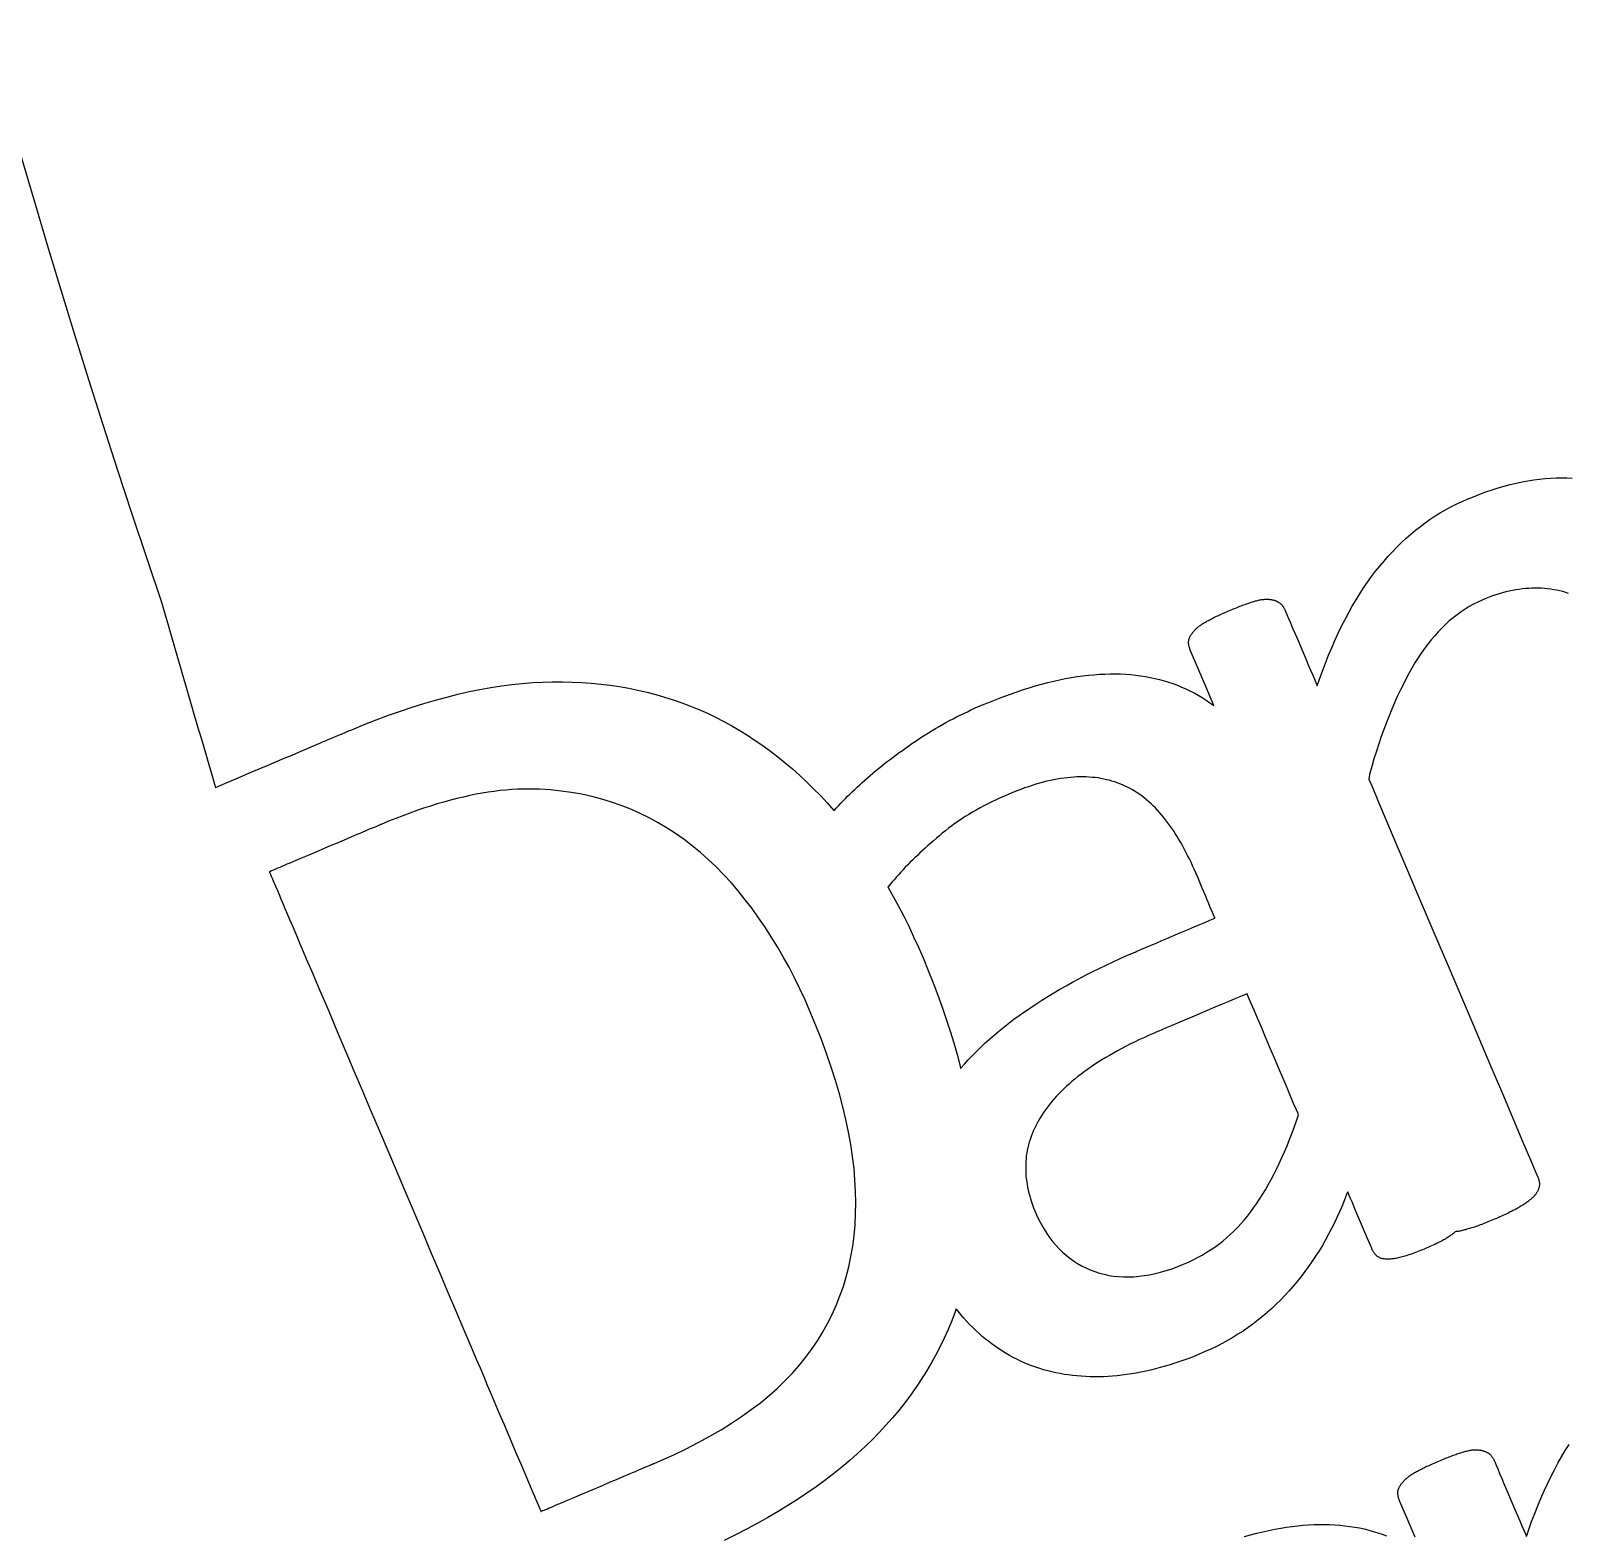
# Model space of a CAD drawing. Header units: millimetres. Extents: x 47 to 159, y 49 to 299.
# Drawn here: x 59.44 to 72.03, y 174.39 to 186.71 of the extents above; entities that cross this region are included whole.
import ezdxf

# ---------------------------------------------------------------- set-up
doc = ezdxf.new("R2010")
doc.units = ezdxf.units.MM

# ---------------------------------------------------------------- blocks, each defined once
blk = doc.blocks.new('angel 01')
blk.add_lwpolyline([(-63.671, 181.523, 0.149374), (-62.149, 133.224, 0.001408), (-61.709, 131.715), (-61.672, 131.731), (-61.609, 131.758), (-61.544, 131.786), (-61.411, 131.842), (-61.277, 131.899), (-61.211, 131.927), (-61.146, 131.954), (-61.083, 131.981), (-61.022, 132.007), (-60.964, 132.032), (-60.908, 132.055), (-60.856, 132.077), (-60.832, 132.088), (-60.809, 132.098), (-60.786, 132.107), (-60.765, 132.116), (-60.745, 132.125), (-60.726, 132.132), (-60.709, 132.14), (-60.693, 132.147), (-60.679, 132.153), (-60.666, 132.158), (-60.654, 132.163), (-60.644, 132.167), (-60.636, 132.171), (-60.63, 132.173), (-60.625, 132.175), (-60.622, 132.177), (-60.622, 132.177), (-60.622, 132.177), (-60.622, 132.177), (-60.621, 132.177), (-60.62, 132.178), (-60.594, 132.188), (-60.493, 132.23), (-60.393, 132.269), (-60.293, 132.306), (-60.195, 132.341), (-60.099, 132.373), (-60.003, 132.403), (-59.909, 132.431), (-59.816, 132.456), (-59.724, 132.479), (-59.633, 132.5), (-59.544, 132.518), (-59.455, 132.534), (-59.368, 132.548), (-59.282, 132.559), (-59.197, 132.568), (-59.114, 132.574), (-59.032, 132.578), (-58.95, 132.581), (-58.869, 132.581), (-58.789, 132.579), (-58.71, 132.576), (-58.632, 132.57), (-58.554, 132.562), (-58.477, 132.553), (-58.401, 132.542), (-58.326, 132.528), (-58.251, 132.513), (-58.178, 132.496), (-58.105, 132.477), (-58.032, 132.456), (-57.961, 132.433), (-57.89, 132.409), (-57.82, 132.382), (-57.751, 132.353), (-57.682, 132.323), (-57.615, 132.29), (-57.548, 132.256), (-57.482, 132.22), (-57.417, 132.182), (-57.353, 132.143), (-57.289, 132.101), (-57.227, 132.058), (-57.165, 132.013), (-57.104, 131.966), (-57.044, 131.918), (-56.985, 131.867), (-56.926, 131.815), (-56.869, 131.761), (-56.812, 131.705), (-56.756, 131.648), (-56.701, 131.588), (-56.647, 131.527), (-56.645, 131.525), (-56.64, 131.53), (-56.623, 131.549), (-56.606, 131.568), (-56.588, 131.586), (-56.57, 131.605), (-56.552, 131.624), (-56.533, 131.643), (-56.514, 131.661), (-56.495, 131.68), (-56.475, 131.699), (-56.455, 131.718), (-56.434, 131.737), (-56.413, 131.756), (-56.392, 131.775), (-56.37, 131.794), (-56.349, 131.813), (-56.326, 131.832), (-56.304, 131.851), (-56.281, 131.87), (-56.257, 131.889), (-56.234, 131.908), (-56.21, 131.927), (-56.186, 131.945), (-56.161, 131.964), (-56.136, 131.982), (-56.111, 132.001), (-56.085, 132.019), (-56.059, 132.038), (-56.033, 132.056), (-56.007, 132.075), (-55.98, 132.093), (-55.952, 132.111), (-55.925, 132.129), (-55.897, 132.147), (-55.87, 132.164), (-55.842, 132.181), (-55.813, 132.198), (-55.785, 132.215), (-55.757, 132.231), (-55.728, 132.247), (-55.699, 132.263), (-55.67, 132.278), (-55.641, 132.293), (-55.612, 132.308), (-55.582, 132.322), (-55.553, 132.336), (-55.523, 132.35), (-55.493, 132.364), (-55.463, 132.377), (-55.428, 132.392), (-55.372, 132.415), (-55.316, 132.437), (-55.262, 132.458), (-55.207, 132.478), (-55.154, 132.497), (-55.101, 132.515), (-55.048, 132.531), (-54.997, 132.547), (-54.946, 132.561), (-54.895, 132.574), (-54.846, 132.586), (-54.797, 132.597), (-54.748, 132.607), (-54.7, 132.616), (-54.653, 132.623), (-54.607, 132.63), (-54.561, 132.635), (-54.516, 132.639), (-54.471, 132.642), (-54.427, 132.644), (-54.383, 132.646), (-54.34, 132.646), (-54.298, 132.645), (-54.256, 132.643), (-54.215, 132.64), (-54.174, 132.635), (-54.134, 132.63), (-54.094, 132.624), (-54.055, 132.617), (-54.017, 132.609), (-53.979, 132.6), (-53.942, 132.589), (-53.905, 132.578), (-53.869, 132.566), (-53.833, 132.552), (-53.798, 132.538), (-53.764, 132.523), (-53.73, 132.506), (-53.696, 132.489), (-53.663, 132.47), (-53.63, 132.451), (-53.598, 132.431), (-53.566, 132.409), (-53.535, 132.387), (-53.601, 132.542), (-53.674, 132.714), (-53.717, 132.815), (-53.727, 132.839), (-53.729, 132.844), (-53.73, 132.849), (-53.732, 132.853), (-53.734, 132.858), (-53.735, 132.862), (-53.736, 132.867), (-53.737, 132.871), (-53.738, 132.875), (-53.739, 132.88), (-53.74, 132.884), (-53.74, 132.888), (-53.741, 132.892), (-53.741, 132.896), (-53.741, 132.9), (-53.741, 132.905), (-53.741, 132.909), (-53.741, 132.913), (-53.74, 132.917), (-53.74, 132.921), (-53.739, 132.925), (-53.738, 132.929), (-53.737, 132.933), (-53.735, 132.937), (-53.734, 132.941), (-53.732, 132.946), (-53.73, 132.95), (-53.728, 132.954), (-53.725, 132.959), (-53.722, 132.963), (-53.719, 132.968), (-53.716, 132.973), (-53.713, 132.977), (-53.709, 132.982), (-53.706, 132.987), (-53.702, 132.991), (-53.698, 132.996), (-53.693, 133.001), (-53.689, 133.006), (-53.684, 133.011), (-53.679, 133.016), (-53.674, 133.02), (-53.668, 133.025), (-53.663, 133.03), (-53.657, 133.034), (-53.651, 133.039), (-53.645, 133.043), (-53.638, 133.048), (-53.632, 133.052), (-53.625, 133.057), (-53.618, 133.061), (-53.611, 133.066), (-53.603, 133.07), (-53.595, 133.074), (-53.588, 133.079), (-53.579, 133.083), (-53.571, 133.088), (-53.562, 133.092), (-53.553, 133.097), (-53.543, 133.102), (-53.534, 133.107), (-53.524, 133.112), (-53.513, 133.117), (-53.502, 133.122), (-53.491, 133.127), (-53.48, 133.132), (-53.468, 133.137), (-53.456, 133.143), (-53.444, 133.148), (-53.431, 133.153), (-53.419, 133.159), (-53.405, 133.165), (-53.392, 133.17), (-53.38, 133.175), (-53.368, 133.18), (-53.356, 133.185), (-53.344, 133.19), (-53.332, 133.195), (-53.321, 133.199), (-53.31, 133.203), (-53.299, 133.208), (-53.288, 133.212), (-53.278, 133.215), (-53.267, 133.219), (-53.257, 133.223), (-53.247, 133.226), (-53.238, 133.229), (-53.228, 133.232), (-53.219, 133.235), (-53.21, 133.238), (-53.202, 133.241), (-53.193, 133.243), (-53.185, 133.245), (-53.177, 133.247), (-53.168, 133.249), (-53.161, 133.251), (-53.153, 133.252), (-53.145, 133.254), (-53.138, 133.255), (-53.131, 133.256), (-53.124, 133.256), (-53.117, 133.257), (-53.11, 133.257), (-53.104, 133.257), (-53.097, 133.257), (-53.091, 133.257), (-53.085, 133.257), (-53.079, 133.256), (-53.074, 133.255), (-53.068, 133.254), (-53.063, 133.254), (-53.057, 133.253), (-53.052, 133.252), (-53.047, 133.25), (-53.042, 133.249), (-53.038, 133.248), (-53.033, 133.246), (-53.029, 133.245), (-53.024, 133.243), (-53.02, 133.241), (-53.016, 133.239), (-53.012, 133.237), (-53.008, 133.235), (-53.005, 133.233), (-53.001, 133.231), (-52.998, 133.228), (-52.994, 133.226), (-52.991, 133.223), (-52.988, 133.221), (-52.985, 133.218), (-52.982, 133.215), (-52.979, 133.212), (-52.976, 133.208), (-52.973, 133.205), (-52.971, 133.202), (-52.968, 133.198), (-52.965, 133.194), (-52.963, 133.19), (-52.961, 133.186), (-52.958, 133.182), (-52.956, 133.178), (-52.954, 133.173), (-52.952, 133.169), (-52.95, 133.165), (-52.945, 133.152), (-52.936, 133.131), (-52.923, 133.1), (-52.907, 133.063), (-52.889, 133.021), (-52.869, 132.974), (-52.848, 132.924), (-52.826, 132.872), (-52.804, 132.82), (-52.782, 132.769), (-52.761, 132.72), (-52.742, 132.675), (-52.725, 132.635), (-52.711, 132.601), (-52.699, 132.574), (-52.692, 132.556), (-52.688, 132.548), (-52.669, 132.603), (-52.645, 132.669), (-52.621, 132.734), (-52.595, 132.798), (-52.569, 132.86), (-52.543, 132.92), (-52.516, 132.979), (-52.488, 133.036), (-52.459, 133.092), (-52.43, 133.147), (-52.401, 133.2), (-52.37, 133.252), (-52.339, 133.302), (-52.308, 133.35), (-52.276, 133.397), (-52.243, 133.443), (-52.21, 133.487), (-52.176, 133.529), (-52.141, 133.57), (-52.106, 133.61), (-52.07, 133.649), (-52.034, 133.686), (-51.997, 133.722), (-51.96, 133.757), (-51.921, 133.791), (-51.883, 133.823), (-51.843, 133.854), (-51.803, 133.884), (-51.763, 133.912), (-51.722, 133.939), (-51.68, 133.965), (-51.638, 133.99), (-51.595, 134.013), (-51.551, 134.035), (-51.507, 134.056), (-51.461, 134.076), (-51.409, 134.097), (-51.357, 134.117), (-51.306, 134.136), (-51.255, 134.153), (-51.205, 134.169), (-51.156, 134.183), (-51.107, 134.196), (-51.058, 134.208), (-51.01, 134.218), (-50.962, 134.227), (-50.915, 134.234), (-50.868, 134.241), (-50.822, 134.245), (-50.777, 134.249), (-50.732, 134.25), (-50.687, 134.251), (-50.643, 134.25), (-50.599, 134.248)], format="xyb")
for points in [[(-53.284, 125.58), (-53.233, 125.594), (-53.182, 125.607), (-53.133, 125.619), (-53.084, 125.63), (-53.035, 125.64), (-52.987, 125.649), (-52.94, 125.656), (-52.894, 125.663), (-52.848, 125.668), (-52.803, 125.672), (-52.758, 125.675), (-52.714, 125.677), (-52.67, 125.678), (-52.627, 125.678), (-52.585, 125.677), (-52.543, 125.675), (-52.502, 125.672), (-52.461, 125.668), (-52.421, 125.663), (-52.381, 125.657), (-52.342, 125.65), (-52.304, 125.642), (-52.266, 125.632), (-52.229, 125.622), (-52.192, 125.611), (-52.156, 125.599), (-52.12, 125.585)], [(-51.887, 125.575), (-51.96, 125.747), (-52.003, 125.848), (-52.014, 125.872), (-52.015, 125.877), (-52.017, 125.881), (-52.019, 125.886), (-52.02, 125.891), (-52.022, 125.895), (-52.023, 125.899), (-52.024, 125.904), (-52.025, 125.908), (-52.026, 125.912), (-52.026, 125.917), (-52.027, 125.921), (-52.027, 125.925), (-52.028, 125.929), (-52.028, 125.933), (-52.028, 125.938), (-52.028, 125.942), (-52.027, 125.946), (-52.027, 125.949), (-52.026, 125.953), (-52.026, 125.958), (-52.025, 125.962), (-52.023, 125.966), (-52.022, 125.97), (-52.02, 125.974), (-52.019, 125.979), (-52.017, 125.983), (-52.014, 125.987), (-52.012, 125.992), (-52.009, 125.996), (-52.006, 126.001), (-52.003, 126.006), (-52, 126.01), (-51.996, 126.015), (-51.992, 126.02), (-51.988, 126.024), (-51.984, 126.029), (-51.98, 126.034), (-51.975, 126.039), (-51.971, 126.044), (-51.966, 126.049), (-51.961, 126.053), (-51.955, 126.058), (-51.95, 126.063), (-51.944, 126.067), (-51.938, 126.072), (-51.932, 126.076), (-51.925, 126.081), (-51.918, 126.085), (-51.912, 126.09), (-51.905, 126.094), (-51.897, 126.099), (-51.89, 126.103), (-51.882, 126.107), (-51.874, 126.112), (-51.866, 126.116), (-51.858, 126.121), (-51.849, 126.125), (-51.84, 126.13), (-51.83, 126.135), (-51.82, 126.14), (-51.81, 126.145), (-51.8, 126.15), (-51.789, 126.155), (-51.778, 126.16), (-51.767, 126.165), (-51.755, 126.17), (-51.743, 126.175), (-51.731, 126.181), (-51.718, 126.186), (-51.705, 126.192), (-51.692, 126.198), (-51.679, 126.203), (-51.667, 126.208), (-51.654, 126.213), (-51.642, 126.218), (-51.631, 126.223), (-51.619, 126.228), (-51.608, 126.232), (-51.596, 126.236), (-51.585, 126.241), (-51.575, 126.245), (-51.564, 126.248), (-51.554, 126.252), (-51.544, 126.256), (-51.534, 126.259), (-51.524, 126.262), (-51.515, 126.265), (-51.506, 126.268), (-51.497, 126.271), (-51.488, 126.274), (-51.48, 126.276), (-51.471, 126.278), (-51.463, 126.28), (-51.455, 126.282), (-51.447, 126.284), (-51.44, 126.285), (-51.432, 126.287), (-51.425, 126.288), (-51.418, 126.289), (-51.41, 126.289), (-51.404, 126.29), (-51.397, 126.29), (-51.39, 126.29), (-51.384, 126.29), (-51.378, 126.29), (-51.372, 126.29), (-51.366, 126.289), (-51.36, 126.288), (-51.355, 126.287), (-51.349, 126.287), (-51.344, 126.286), (-51.339, 126.284), (-51.334, 126.283), (-51.329, 126.282), (-51.324, 126.281), (-51.32, 126.279), (-51.315, 126.277), (-51.311, 126.276), (-51.307, 126.274), (-51.303, 126.272), (-51.299, 126.27), (-51.295, 126.268), (-51.291, 126.266), (-51.288, 126.264), (-51.284, 126.261), (-51.281, 126.259), (-51.278, 126.256), (-51.275, 126.254), (-51.271, 126.251), (-51.268, 126.248), (-51.266, 126.245), (-51.263, 126.241), (-51.26, 126.238), (-51.257, 126.234), (-51.255, 126.231), (-51.252, 126.227), (-51.25, 126.223), (-51.247, 126.219), (-51.245, 126.215), (-51.243, 126.211), (-51.241, 126.206), (-51.239, 126.202), (-51.237, 126.198), (-51.232, 126.185), (-51.222, 126.164), (-51.21, 126.133), (-51.194, 126.096), (-51.176, 126.054), (-51.156, 126.007), (-51.135, 125.957), (-51.113, 125.905), (-51.091, 125.853), (-51.069, 125.802), (-51.048, 125.753), (-51.029, 125.708), (-51.012, 125.668), (-50.997, 125.633), (-50.986, 125.607), (-50.978, 125.589)], [(-50.975, 125.581), (-50.956, 125.636), (-50.932, 125.702), (-50.907, 125.767), (-50.882, 125.83), (-50.856, 125.892), (-50.829, 125.953), (-50.802, 126.012), (-50.774, 126.069), (-50.746, 126.125), (-50.717, 126.18), (-50.687, 126.233), (-50.657, 126.284), (-50.626, 126.334)], [(-50.629, 133.305), (-50.653, 133.312), (-50.677, 133.319), (-50.701, 133.325), (-50.726, 133.331), (-50.751, 133.335), (-50.776, 133.339), (-50.801, 133.342), (-50.826, 133.345), (-50.852, 133.347), (-50.878, 133.348), (-50.904, 133.348), (-50.93, 133.347), (-50.956, 133.346), (-50.982, 133.344), (-51.009, 133.342), (-51.035, 133.338), (-51.062, 133.334), (-51.089, 133.329), (-51.116, 133.323), (-51.143, 133.317), (-51.17, 133.31), (-51.197, 133.302), (-51.225, 133.293), (-51.253, 133.284), (-51.28, 133.274), (-51.308, 133.263), (-51.338, 133.25), (-51.374, 133.234), (-51.409, 133.216), (-51.443, 133.197), (-51.477, 133.176), (-51.51, 133.154), (-51.543, 133.13), (-51.575, 133.105), (-51.607, 133.079), (-51.638, 133.051), (-51.668, 133.021), (-51.697, 132.991), (-51.726, 132.958), (-51.755, 132.925), (-51.783, 132.89), (-51.81, 132.853), (-51.836, 132.815), (-51.862, 132.776), (-51.888, 132.735), (-51.913, 132.692), (-51.937, 132.649), (-51.961, 132.603), (-51.985, 132.557), (-52.009, 132.509), (-52.032, 132.459), (-52.055, 132.409), (-52.077, 132.356), (-52.099, 132.303), (-52.12, 132.247), (-52.142, 132.191), (-52.163, 132.133), (-52.183, 132.073), (-52.203, 132.013), (-52.223, 131.95), (-52.242, 131.887), (-52.261, 131.822), (-52.265, 131.783), (-52.239, 131.722), (-52.192, 131.609), (-52.125, 131.453), (-52.043, 131.26), (-51.948, 131.036), (-51.844, 130.789), (-51.732, 130.526), (-51.616, 130.254), (-51.499, 129.979), (-51.385, 129.708), (-51.275, 129.449), (-51.172, 129.208), (-51.081, 128.993), (-51.003, 128.81), (-50.942, 128.665), (-50.9, 128.567), (-50.881, 128.522), (-50.879, 128.517), (-50.877, 128.512), (-50.875, 128.507), (-50.874, 128.503), (-50.873, 128.498), (-50.872, 128.494), (-50.871, 128.489), (-50.87, 128.485), (-50.869, 128.48), (-50.869, 128.476), (-50.869, 128.471), (-50.868, 128.467), (-50.868, 128.463), (-50.869, 128.458), (-50.869, 128.454), (-50.87, 128.45), (-50.87, 128.446), (-50.871, 128.441), (-50.872, 128.437), (-50.873, 128.433), (-50.875, 128.429), (-50.876, 128.424), (-50.878, 128.42), (-50.88, 128.416), (-50.882, 128.411), (-50.885, 128.407), (-50.887, 128.403), (-50.89, 128.398), (-50.893, 128.394), (-50.896, 128.389), (-50.899, 128.385), (-50.903, 128.38), (-50.906, 128.376), (-50.91, 128.371), (-50.914, 128.367), (-50.918, 128.362), (-50.923, 128.358), (-50.927, 128.353), (-50.932, 128.349), (-50.937, 128.344), (-50.943, 128.339), (-50.949, 128.334), (-50.954, 128.33), (-50.961, 128.325), (-50.967, 128.32), (-50.974, 128.315), (-50.981, 128.31), (-50.988, 128.305), (-50.996, 128.3), (-51.003, 128.295), (-51.011, 128.29), (-51.02, 128.285), (-51.028, 128.28), (-51.037, 128.275), (-51.046, 128.27), (-51.055, 128.265), (-51.065, 128.259), (-51.075, 128.254), (-51.086, 128.249), (-51.096, 128.243), (-51.107, 128.238), (-51.119, 128.232), (-51.13, 128.226), (-51.142, 128.221), (-51.155, 128.215), (-51.167, 128.209), (-51.18, 128.203), (-51.193, 128.197), (-51.207, 128.191), (-51.221, 128.185), (-51.235, 128.179), (-51.249, 128.173), (-51.263, 128.167), (-51.277, 128.162), (-51.29, 128.156), (-51.303, 128.151), (-51.316, 128.146), (-51.329, 128.141), (-51.341, 128.136), (-51.353, 128.132), (-51.365, 128.127), (-51.377, 128.123), (-51.388, 128.119), (-51.399, 128.115), (-51.41, 128.111), (-51.421, 128.108), (-51.432, 128.105), (-51.442, 128.102), (-51.452, 128.099), (-51.462, 128.096), (-51.472, 128.093), (-51.481, 128.091), (-51.49, 128.088), (-51.499, 128.086), (-51.508, 128.084), (-51.517, 128.082), (-51.525, 128.081), (-51.534, 128.079), (-51.542, 128.078), (-51.55, 128.077), (-51.557, 128.076), (-51.56, 128.073), (-51.566, 128.068), (-51.572, 128.063), (-51.579, 128.057), (-51.586, 128.052), (-51.593, 128.047), (-51.6, 128.042), (-51.608, 128.036), (-51.616, 128.031), (-51.625, 128.026), (-51.634, 128.02), (-51.644, 128.014), (-51.654, 128.009), (-51.665, 128.003), (-51.676, 127.997), (-51.688, 127.991), (-51.7, 127.985), (-51.712, 127.979), (-51.725, 127.973), (-51.738, 127.967), (-51.752, 127.96), (-51.767, 127.954), (-51.781, 127.947), (-51.797, 127.941), (-51.812, 127.934), (-51.827, 127.928), (-51.842, 127.922), (-51.856, 127.916), (-51.87, 127.911), (-51.883, 127.906), (-51.897, 127.901), (-51.91, 127.896), (-51.923, 127.891), (-51.935, 127.887), (-51.947, 127.883), (-51.959, 127.879), (-51.971, 127.876), (-51.982, 127.873), (-51.993, 127.87), (-52.003, 127.867), (-52.014, 127.864), (-52.024, 127.862), (-52.033, 127.86), (-52.043, 127.858), (-52.052, 127.856), (-52.061, 127.855), (-52.07, 127.854), (-52.079, 127.853), (-52.087, 127.852), (-52.095, 127.852), (-52.103, 127.851), (-52.111, 127.851), (-52.118, 127.851), (-52.125, 127.852), (-52.132, 127.852), (-52.139, 127.853), (-52.145, 127.854), (-52.151, 127.855), (-52.157, 127.856), (-52.163, 127.858), (-52.169, 127.86), (-52.174, 127.862), (-52.179, 127.865), (-52.184, 127.867), (-52.189, 127.87), (-52.194, 127.874), (-52.199, 127.877), (-52.203, 127.881), (-52.208, 127.885), (-52.212, 127.89), (-52.216, 127.895), (-52.22, 127.9), (-52.224, 127.905), (-52.227, 127.911), (-52.231, 127.917), (-52.234, 127.923), (-52.237, 127.93), (-52.24, 127.937), (-52.242, 127.941), (-52.247, 127.953), (-52.255, 127.972), (-52.266, 127.997), (-52.278, 128.026), (-52.293, 128.06), (-52.308, 128.096), (-52.324, 128.135), (-52.341, 128.174), (-52.358, 128.213), (-52.374, 128.251), (-52.389, 128.287), (-52.403, 128.32), (-52.415, 128.349), (-52.426, 128.373), (-52.433, 128.391), (-52.438, 128.402), (-52.442, 128.396), (-52.461, 128.345), (-52.482, 128.295), (-52.503, 128.246), (-52.525, 128.197), (-52.547, 128.149), (-52.571, 128.102), (-52.595, 128.055), (-52.62, 128.01), (-52.646, 127.964), (-52.673, 127.92), (-52.701, 127.877), (-52.73, 127.834), (-52.759, 127.792), (-52.789, 127.75), (-52.82, 127.709), (-52.852, 127.669), (-52.885, 127.63), (-52.918, 127.592), (-52.952, 127.554), (-52.987, 127.518), (-53.023, 127.482), (-53.06, 127.448), (-53.097, 127.414), (-53.135, 127.382), (-53.174, 127.351), (-53.214, 127.32), (-53.254, 127.291), (-53.295, 127.263), (-53.337, 127.236), (-53.38, 127.209), (-53.423, 127.184), (-53.467, 127.16), (-53.512, 127.137), (-53.558, 127.115), (-53.605, 127.094), (-53.649, 127.075), (-53.69, 127.058), (-53.731, 127.042), (-53.772, 127.027), (-53.813, 127.012), (-53.853, 126.999), (-53.893, 126.986), (-53.934, 126.974), (-53.974, 126.963), (-54.013, 126.952), (-54.053, 126.943), (-54.092, 126.934), (-54.132, 126.926), (-54.171, 126.918), (-54.209, 126.912), (-54.248, 126.906), (-54.287, 126.901), (-54.325, 126.897), (-54.363, 126.894), (-54.401, 126.891), (-54.438, 126.889), (-54.475, 126.888), (-54.512, 126.888), (-54.548, 126.889), (-54.584, 126.89), (-54.62, 126.892), (-54.656, 126.895), (-54.691, 126.899), (-54.726, 126.903), (-54.76, 126.908), (-54.794, 126.914), (-54.828, 126.921), (-54.862, 126.929), (-54.895, 126.937), (-54.928, 126.946), (-54.96, 126.956), (-54.992, 126.967), (-55.024, 126.978), (-55.056, 126.99), (-55.087, 127.003), (-55.117, 127.017), (-55.148, 127.032), (-55.178, 127.047), (-55.207, 127.063), (-55.236, 127.08), (-55.265, 127.097), (-55.294, 127.116), (-55.322, 127.135), (-55.35, 127.155), (-55.377, 127.176), (-55.404, 127.197), (-55.431, 127.219), (-55.457, 127.242), (-55.483, 127.266), (-55.509, 127.291), (-55.534, 127.316), (-55.558, 127.342), (-55.582, 127.369), (-55.605, 127.397), (-55.628, 127.425), (-55.644, 127.446), (-55.653, 127.419), (-55.681, 127.347), (-55.71, 127.275), (-55.742, 127.205), (-55.776, 127.136), (-55.811, 127.067), (-55.849, 126.999), (-55.888, 126.933), (-55.93, 126.867), (-55.973, 126.802), (-56.019, 126.738), (-56.066, 126.675), (-56.115, 126.613), (-56.167, 126.551), (-56.22, 126.491), (-56.275, 126.432), (-56.332, 126.373), (-56.392, 126.315), (-56.453, 126.259), (-56.516, 126.203), (-56.582, 126.148), (-56.649, 126.094), (-56.719, 126.04), (-56.792, 125.987), (-56.866, 125.935), (-56.943, 125.884), (-57.022, 125.834), (-57.103, 125.784), (-57.187, 125.735), (-57.273, 125.687), (-57.361, 125.639), (-57.451, 125.593), (-57.544, 125.547)]]:
    blk.add_lwpolyline(points)
for points in [[(-56.842, 129.882), (-56.882, 129.975), (-56.924, 130.066), (-56.968, 130.155), (-57.013, 130.242), (-57.06, 130.327), (-57.108, 130.41), (-57.158, 130.492), (-57.209, 130.571), (-57.262, 130.648), (-57.316, 130.723), (-57.372, 130.796), (-57.43, 130.868), (-57.488, 130.936), (-57.549, 131.002), (-57.611, 131.065), (-57.674, 131.125), (-57.739, 131.182), (-57.805, 131.237), (-57.872, 131.288), (-57.942, 131.337), (-58.012, 131.383), (-58.084, 131.426), (-58.158, 131.466), (-58.233, 131.503), (-58.309, 131.537), (-58.387, 131.568), (-58.466, 131.596), (-58.546, 131.62), (-58.628, 131.641), (-58.711, 131.66), (-58.795, 131.674), (-58.88, 131.686), (-58.967, 131.695), (-59.055, 131.7), (-59.145, 131.702), (-59.19, 131.702), (-59.236, 131.7), (-59.283, 131.698), (-59.331, 131.694), (-59.379, 131.689), (-59.427, 131.683), (-59.477, 131.676), (-59.527, 131.668), (-59.577, 131.659), (-59.628, 131.649), (-59.68, 131.637), (-59.733, 131.625), (-59.786, 131.611), (-59.84, 131.596), (-59.894, 131.58), (-59.949, 131.563), (-60.005, 131.545), (-60.061, 131.526), (-60.118, 131.506), (-60.176, 131.484), (-60.234, 131.462), (-60.293, 131.438), (-60.352, 131.413), (-60.356, 131.412), (-60.358, 131.411), (-60.358, 131.411), (-60.358, 131.411), (-60.359, 131.411), (-60.362, 131.409), (-60.367, 131.407), (-60.375, 131.403), (-60.385, 131.399), (-60.397, 131.394), (-60.411, 131.388), (-60.426, 131.382), (-60.443, 131.375), (-60.462, 131.367), (-60.483, 131.358), (-60.504, 131.349), (-60.527, 131.339), (-60.551, 131.329), (-60.602, 131.307), (-60.656, 131.284), (-60.712, 131.26), (-60.77, 131.236), (-60.887, 131.186), (-60.945, 131.162), (-61, 131.138), (-61.053, 131.116), (-61.101, 131.095), (-61.124, 131.086), (-61.146, 131.077), (-61.166, 131.068), (-61.184, 131.06), (-61.201, 131.053), (-61.217, 131.046), (-61.23, 131.041), (-61.242, 131.036), (-61.252, 131.031), (-61.259, 131.028), (-61.265, 131.026), (-61.268, 131.025), (-61.268, 131.024), (-61.266, 131.02), (-61.263, 131.013), (-61.259, 131.002), (-61.253, 130.988), (-61.246, 130.971), (-61.237, 130.95), (-61.227, 130.927), (-61.216, 130.9), (-61.203, 130.87), (-61.189, 130.838), (-61.174, 130.803), (-61.158, 130.765), (-61.141, 130.724), (-61.122, 130.681), (-61.103, 130.635), (-61.083, 130.587), (-61.061, 130.536), (-61.039, 130.483), (-61.015, 130.428), (-60.991, 130.371), (-60.966, 130.312), (-60.94, 130.251), (-60.913, 130.188), (-60.886, 130.124), (-60.858, 130.057), (-60.829, 129.989), (-60.799, 129.92), (-60.769, 129.849), (-60.738, 129.776), (-60.707, 129.702), (-60.675, 129.627), (-60.643, 129.551), (-60.577, 129.395), (-60.509, 129.236), (-60.44, 129.073), (-60.37, 128.909), (-60.299, 128.742), (-60.156, 128.405), (-60.013, 128.068), (-59.943, 127.901), (-59.872, 127.736), (-59.804, 127.574), (-59.736, 127.414), (-59.67, 127.259), (-59.637, 127.182), (-59.606, 127.107), (-59.574, 127.033), (-59.543, 126.961), (-59.513, 126.89), (-59.484, 126.82), (-59.455, 126.752), (-59.427, 126.686), (-59.399, 126.621), (-59.373, 126.558), (-59.347, 126.497), (-59.322, 126.438), (-59.297, 126.381), (-59.274, 126.326), (-59.252, 126.273), (-59.23, 126.223), (-59.21, 126.175), (-59.19, 126.129), (-59.172, 126.086), (-59.155, 126.045), (-59.139, 126.007), (-59.124, 125.972), (-59.11, 125.939), (-59.097, 125.91), (-59.086, 125.883), (-59.076, 125.859), (-59.067, 125.839), (-59.06, 125.821), (-59.054, 125.807), (-59.049, 125.797), (-59.046, 125.789), (-59.045, 125.786), (-59.044, 125.785), (-59.041, 125.787), (-59.035, 125.789), (-59.028, 125.792), (-59.018, 125.796), (-59.006, 125.801), (-58.992, 125.807), (-58.977, 125.814), (-58.959, 125.821), (-58.941, 125.829), (-58.92, 125.838), (-58.898, 125.847), (-58.875, 125.857), (-58.826, 125.878), (-58.773, 125.9), (-58.717, 125.924), (-58.659, 125.949), (-58.541, 125.999), (-58.482, 126.024), (-58.425, 126.048), (-58.37, 126.071), (-58.319, 126.093), (-58.295, 126.103), (-58.271, 126.113), (-58.25, 126.123), (-58.229, 126.131), (-58.21, 126.139), (-58.193, 126.147), (-58.177, 126.153), (-58.163, 126.159), (-58.151, 126.164), (-58.141, 126.169), (-58.133, 126.172), (-58.128, 126.174), (-58.124, 126.176), (-58.124, 126.176), (-58.124, 126.176), (-58.124, 126.176), (-58.122, 126.177), (-58.118, 126.178), (-58.064, 126.202), (-57.957, 126.25), (-57.854, 126.299), (-57.756, 126.35), (-57.661, 126.401), (-57.57, 126.454), (-57.484, 126.508), (-57.401, 126.563), (-57.322, 126.619), (-57.248, 126.676), (-57.177, 126.734), (-57.11, 126.793), (-57.048, 126.854), (-56.988, 126.916), (-56.931, 126.98), (-56.878, 127.046), (-56.828, 127.113), (-56.781, 127.182), (-56.738, 127.252), (-56.697, 127.324), (-56.66, 127.398), (-56.626, 127.473), (-56.596, 127.55), (-56.568, 127.628), (-56.544, 127.708), (-56.523, 127.79), (-56.506, 127.873), (-56.491, 127.958), (-56.48, 128.044), (-56.472, 128.132), (-56.468, 128.222), (-56.466, 128.313), (-56.468, 128.405), (-56.473, 128.5), (-56.481, 128.595), (-56.493, 128.693), (-56.508, 128.792), (-56.526, 128.893), (-56.548, 128.996), (-56.573, 129.1), (-56.601, 129.207), (-56.633, 129.315), (-56.668, 129.425), (-56.706, 129.536), (-56.748, 129.65), (-56.793, 129.765), (-56.842, 129.882)], [(-56.204, 130.9), (-56.16, 130.822), (-56.117, 130.743), (-56.074, 130.661), (-56.033, 130.578), (-55.993, 130.493), (-55.954, 130.407), (-55.915, 130.319), (-55.873, 130.217), (-55.833, 130.115), (-55.795, 130.015), (-55.759, 129.916), (-55.725, 129.817), (-55.694, 129.72), (-55.664, 129.623), (-55.637, 129.527), (-55.612, 129.432), (-55.608, 129.414), (-55.607, 129.415), (-55.577, 129.45), (-55.545, 129.484), (-55.513, 129.518), (-55.479, 129.552), (-55.445, 129.586), (-55.409, 129.62), (-55.372, 129.653), (-55.334, 129.686), (-55.295, 129.719), (-55.255, 129.751), (-55.213, 129.784), (-55.171, 129.816), (-55.128, 129.848), (-55.083, 129.879), (-55.037, 129.91), (-54.991, 129.941), (-54.944, 129.972), (-54.895, 130.002), (-54.846, 130.032), (-54.796, 130.062), (-54.744, 130.091), (-54.692, 130.12), (-54.639, 130.149), (-54.585, 130.177), (-54.53, 130.205), (-54.474, 130.233), (-54.417, 130.261), (-54.36, 130.288), (-54.301, 130.315), (-54.241, 130.341), (-54.18, 130.367), (-54.166, 130.373), (-54.151, 130.38), (-54.127, 130.39), (-54.094, 130.404), (-54.054, 130.421), (-54.008, 130.44), (-53.959, 130.461), (-53.906, 130.484), (-53.852, 130.507), (-53.798, 130.53), (-53.745, 130.552), (-53.695, 130.573), (-53.649, 130.593), (-53.608, 130.61), (-53.574, 130.625), (-53.548, 130.636), (-53.531, 130.643), (-53.525, 130.645), (-53.527, 130.649), (-53.531, 130.658), (-53.537, 130.673), (-53.545, 130.692), (-53.555, 130.715), (-53.566, 130.741), (-53.578, 130.77), (-53.591, 130.8), (-53.604, 130.83), (-53.616, 130.861), (-53.629, 130.89), (-53.641, 130.918), (-53.652, 130.944), (-53.661, 130.966), (-53.669, 130.985), (-53.675, 130.999), (-53.679, 131.007), (-53.682, 131.015), (-53.695, 131.045), (-53.708, 131.074), (-53.721, 131.103), (-53.735, 131.131), (-53.749, 131.159), (-53.763, 131.186), (-53.777, 131.213), (-53.791, 131.239), (-53.806, 131.265), (-53.821, 131.29), (-53.836, 131.314), (-53.851, 131.338), (-53.866, 131.362), (-53.882, 131.385), (-53.897, 131.407), (-53.913, 131.429), (-53.929, 131.45), (-53.946, 131.471), (-53.962, 131.491), (-53.979, 131.51), (-53.996, 131.529), (-54.013, 131.547), (-54.031, 131.565), (-54.049, 131.582), (-54.067, 131.598), (-54.085, 131.614), (-54.104, 131.629), (-54.122, 131.643), (-54.141, 131.657), (-54.161, 131.67), (-54.18, 131.683), (-54.2, 131.695), (-54.22, 131.706), (-54.241, 131.717), (-54.261, 131.727), (-54.282, 131.736), (-54.303, 131.745), (-54.325, 131.753), (-54.346, 131.761), (-54.369, 131.767), (-54.391, 131.774), (-54.414, 131.779), (-54.436, 131.784), (-54.46, 131.789), (-54.483, 131.793), (-54.507, 131.796), (-54.531, 131.798), (-54.555, 131.8), (-54.58, 131.801), (-54.605, 131.802), (-54.63, 131.802), (-54.656, 131.801), (-54.682, 131.8), (-54.708, 131.798), (-54.734, 131.795), (-54.761, 131.792), (-54.789, 131.788), (-54.817, 131.784), (-54.845, 131.778), (-54.873, 131.772), (-54.902, 131.766), (-54.932, 131.758), (-54.961, 131.75), (-54.992, 131.741), (-55.022, 131.732), (-55.053, 131.721), (-55.085, 131.711), (-55.116, 131.699), (-55.149, 131.687), (-55.181, 131.674), (-55.214, 131.66), (-55.249, 131.645), (-55.284, 131.629), (-55.318, 131.614), (-55.352, 131.598), (-55.385, 131.581), (-55.417, 131.564), (-55.449, 131.547), (-55.48, 131.53), (-55.51, 131.512), (-55.54, 131.495), (-55.57, 131.476), (-55.598, 131.458), (-55.626, 131.439), (-55.654, 131.42), (-55.681, 131.4), (-55.707, 131.381), (-55.733, 131.361), (-55.758, 131.341), (-55.782, 131.32), (-55.806, 131.3), (-55.83, 131.279), (-55.853, 131.259), (-55.876, 131.239), (-55.898, 131.219), (-55.92, 131.199), (-55.941, 131.179), (-55.962, 131.159), (-55.983, 131.139), (-56.003, 131.119), (-56.023, 131.1), (-56.042, 131.08), (-56.061, 131.061), (-56.079, 131.041), (-56.097, 131.022), (-56.115, 131.002), (-56.132, 130.983), (-56.148, 130.964), (-56.165, 130.945), (-56.181, 130.927), (-56.197, 130.908)], [(-53.262, 130.026), (-53.269, 130.023), (-53.289, 130.015), (-53.321, 130.001), (-53.362, 129.984), (-53.411, 129.963), (-53.466, 129.94), (-53.525, 129.915), (-53.588, 129.888), (-53.651, 129.861), (-53.714, 129.834), (-53.775, 129.809), (-53.832, 129.785), (-53.883, 129.763), (-53.926, 129.745), (-53.96, 129.73), (-53.984, 129.72), (-53.995, 129.715), (-54.024, 129.703), (-54.064, 129.685), (-54.103, 129.668), (-54.142, 129.65), (-54.179, 129.632), (-54.216, 129.614), (-54.252, 129.596), (-54.287, 129.577), (-54.322, 129.559), (-54.355, 129.54), (-54.388, 129.521), (-54.42, 129.503), (-54.451, 129.484), (-54.482, 129.464), (-54.511, 129.445), (-54.54, 129.426), (-54.568, 129.406), (-54.595, 129.387), (-54.622, 129.367), (-54.647, 129.347), (-54.672, 129.327), (-54.697, 129.307), (-54.72, 129.286), (-54.743, 129.266), (-54.765, 129.245), (-54.786, 129.224), (-54.806, 129.204), (-54.826, 129.183), (-54.845, 129.162), (-54.863, 129.14), (-54.88, 129.119), (-54.897, 129.097), (-54.913, 129.076), (-54.928, 129.054), (-54.943, 129.032), (-54.956, 129.01), (-54.969, 128.988), (-54.981, 128.966), (-54.993, 128.944), (-55.004, 128.922), (-55.013, 128.899), (-55.023, 128.877), (-55.031, 128.855), (-55.039, 128.832), (-55.046, 128.81), (-55.052, 128.787), (-55.058, 128.765), (-55.062, 128.742), (-55.066, 128.719), (-55.07, 128.697), (-55.072, 128.674), (-55.074, 128.651), (-55.075, 128.628), (-55.075, 128.605), (-55.075, 128.582), (-55.074, 128.558), (-55.073, 128.535), (-55.07, 128.512), (-55.067, 128.488), (-55.064, 128.464), (-55.059, 128.441), (-55.054, 128.417), (-55.049, 128.393), (-55.042, 128.369), (-55.035, 128.345), (-55.027, 128.32), (-55.019, 128.296), (-55.01, 128.272), (-55, 128.247), (-54.986, 128.214), (-54.967, 128.173), (-54.947, 128.135), (-54.925, 128.098), (-54.903, 128.062), (-54.88, 128.028), (-54.855, 127.996), (-54.829, 127.965), (-54.802, 127.936), (-54.774, 127.909), (-54.745, 127.883), (-54.715, 127.86), (-54.684, 127.837), (-54.651, 127.817), (-54.617, 127.797), (-54.583, 127.78), (-54.547, 127.764), (-54.51, 127.75), (-54.472, 127.738), (-54.433, 127.728), (-54.394, 127.719), (-54.355, 127.713), (-54.314, 127.709), (-54.274, 127.706), (-54.232, 127.706), (-54.19, 127.708), (-54.147, 127.711), (-54.104, 127.717), (-54.06, 127.724), (-54.015, 127.733), (-53.97, 127.745), (-53.924, 127.758), (-53.877, 127.773), (-53.83, 127.791), (-53.782, 127.81), (-53.743, 127.827), (-53.705, 127.845), (-53.668, 127.864), (-53.631, 127.884), (-53.596, 127.905), (-53.561, 127.927), (-53.527, 127.95), (-53.494, 127.975), (-53.462, 128), (-53.431, 128.026), (-53.4, 128.053), (-53.37, 128.081), (-53.341, 128.11), (-53.313, 128.14), (-53.286, 128.171), (-53.259, 128.203), (-53.234, 128.236), (-53.209, 128.271), (-53.184, 128.306), (-53.16, 128.343), (-53.136, 128.381), (-53.112, 128.42), (-53.089, 128.461), (-53.066, 128.503), (-53.043, 128.546), (-53.021, 128.59), (-52.999, 128.636), (-52.977, 128.683), (-52.956, 128.732), (-52.935, 128.781), (-52.914, 128.833), (-52.894, 128.885), (-52.874, 128.938), (-52.854, 128.993), (-52.841, 129.033), (-52.847, 129.049), (-52.861, 129.081), (-52.881, 129.127), (-52.906, 129.186), (-52.935, 129.255), (-52.968, 129.332), (-53.002, 129.414), (-53.039, 129.499), (-53.075, 129.585), (-53.111, 129.67), (-53.145, 129.751), (-53.177, 129.825), (-53.205, 129.892), (-53.229, 129.947), (-53.247, 129.99), (-53.258, 130.017)]]:
    blk.add_lwpolyline(points, close=True)

msp = doc.modelspace()

# ---------------------------------------------------------------- block references
msp.add_blockref('angel 01', (122.661, 48.801))

doc.saveas('drawing.dxf')
